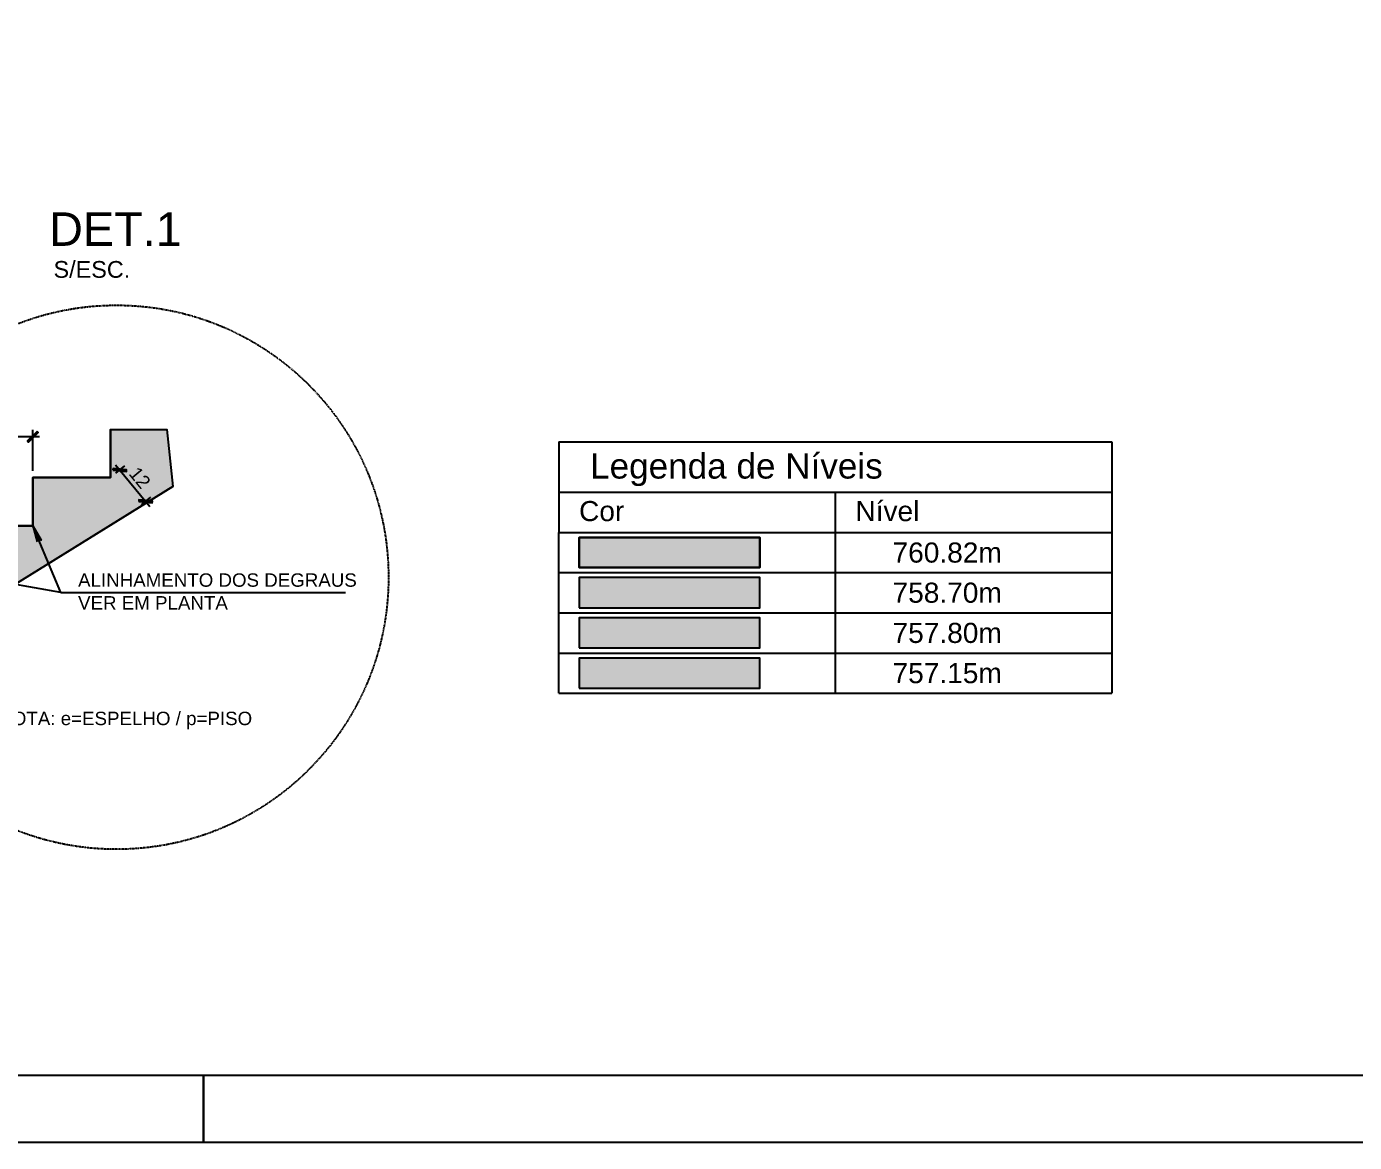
# Model space of a CAD drawing. Extents: x -1789 to 4156, y -3064 to 1391.
# Drawn here: x 2174 to 3165, y -3064 to -2231 of the extents above; entities that cross this region are included whole.
import ezdxf

# ---------------------------------------------------------------- set-up
doc = ezdxf.new("R2010")
doc.units = 0
doc.linetypes.add('ESTILO_TQS_0003', pattern=[0.92, 0.3, -0.15, 0.02, -0.15, 0.3])
for name, color, linetype in [('1', 1, 'CONTINUOUS'), ('2', 2, 'CONTINUOUS'), ('4', 4, 'CONTINUOUS'), ('44', 253, 'CONTINUOUS'), ('5', 5, 'CONTINUOUS'), ('56', 224, 'CONTINUOUS'), ('57', 181, 'CONTINUOUS'), ('58', 243, 'CONTINUOUS'), ('7', 7, 'CONTINUOUS'), ('8', 8, 'CONTINUOUS')]:
    doc.layers.add(name, color=color, linetype=linetype)
doc.styles.add('TQS_ARIAL', font='arial.ttf')

msp = doc.modelspace()

# ---------------------------------------------------------------- linework, layer by layer
at = {"layer": '1', "linetype": 'Continuous'}
for p, q in [((2179.11755, -2562.9302), (2179.11755, -2532.4038)), ((2184.11755, -2537.4038), (2116.11755, -2537.4038)), ((2571.70375, -2541.3535), (2571.70375, -2608.8535)), ((2571.70375, -2541.3535), (2984.20375, -2541.3535)), ((2984.20375, -2541.3535), (2984.20375, -2578.8535)), ((2240.7122, -2558.48365), (2266.36615, -2589.58445)), ((2240.9747, -2564.7486), (2247.75095, -2559.15915)), ((2260.26545, -2588.1352), (2267.04165, -2582.54575)), ((2571.70375, -2578.8535), (2984.20375, -2578.8535)), ((2777.95375, -2578.8535), (2777.95375, -2608.8535)), ((2984.20375, -2578.8535), (2984.20375, -2608.8535)), ((2571.70375, -2608.8535), (2984.20375, -2608.8535)), ((2571.70375, -2638.8535), (2571.70375, -2608.8535)), ((2777.95375, -2608.8535), (2777.95375, -2638.8535)), ((2984.20375, -2608.8535), (2984.20375, -2638.8535)), ((2571.70375, -2638.8535), (2984.20375, -2638.8535)), ((2571.70375, -2668.8535), (2571.70375, -2638.8535)), ((2777.95375, -2638.8535), (2777.95375, -2668.8535)), ((2984.20375, -2638.8535), (2984.20375, -2668.8535)), ((2571.70375, -2668.8535), (2984.20375, -2668.8535)), ((2571.70375, -2668.8535), (2571.70375, -2668.8535)), ((2571.70375, -2698.8535), (2571.70375, -2668.8535)), ((2777.95375, -2668.8535), (2777.95375, -2668.8535)), ((2777.95375, -2668.8535), (2777.95375, -2698.8535)), ((2984.20375, -2668.8535), (2984.20375, -2668.8535)), ((2984.20375, -2668.8535), (2984.20375, -2698.8535)), ((2571.70375, -2698.8535), (2984.20375, -2698.8535)), ((2571.70375, -2728.8535), (2571.70375, -2698.8535)), ((2777.95375, -2698.8535), (2777.95375, -2728.8535)), ((2984.20375, -2698.8535), (2984.20375, -2728.8535)), ((2571.70375, -2728.8535), (2984.20375, -2728.8535))]:
    msp.add_line(p, q, dxfattribs=at)
for points in [[(1381.3209, 1391.0115), (2306.3209, 1391.0115), (2306.3209, 1341.0115), (2306.3209, 1391.0115), (3231.3209, 1391.0115), (3231.3209, 1341.0115), (3231.3209, 1391.0115), (4156.3209, 1391.0115), (4156.3209, -93.9885), (4106.3209, -93.9885), (4156.3209, -93.9885), (4156.3209, -1578.9885), (4106.3209, -1578.9885), (4156.3209, -1578.9885), (4156.3209, -3063.9885), (3231.3209, -3063.9885), (3231.3209, -3013.9885), (3231.3209, -3063.9885), (2306.3209, -3063.9885), (2306.3209, -3013.9885), (2306.3209, -3063.9885), (1381.3209, -3063.9885)], [(2182.2117, -2533.42575), (2175.06645, -2540.57105), (2175.95035, -2541.4549), (2183.0956, -2534.30965), (2182.2117, -2533.42575)], [(2238.8562, -2562.48515), (2248.9149, -2563.4505), (2249.03435, -2562.20625), (2238.9756, -2561.24085), (2238.8562, -2562.48515)], [(2258.1469, -2585.87175), (2268.20565, -2586.8371), (2268.32505, -2585.5928), (2258.26635, -2584.62745), (2258.1469, -2585.87175)], [(2586.70375, -2635.1035), (2721.70375, -2635.1035), (2721.70375, -2612.6035), (2586.70375, -2612.6035), (2586.70375, -2635.1035)], [(2586.70375, -2665.0535), (2721.70375, -2665.0535), (2721.70375, -2642.5535), (2586.70375, -2642.5535), (2586.70375, -2665.0535)], [(2586.70375, -2695.0535), (2721.70375, -2695.0535), (2721.70375, -2672.5535), (2586.70375, -2672.5535), (2586.70375, -2695.0535)], [(2586.70375, -2725.0535), (2721.70375, -2725.0535), (2721.70375, -2702.5535), (2586.70375, -2702.5535), (2586.70375, -2725.0535)]]:
    msp.add_lwpolyline(points, dxfattribs=at)
for points in [[(2182.2117, -2533.42575), (2175.06645, -2540.57105), (2175.95035, -2541.4549)], [(2182.2117, -2533.42575), (2175.95035, -2541.4549), (2183.0956, -2534.30965)], [(2182.2117, -2533.42575), (2183.0956, -2534.30965), (2182.2117, -2533.42575)], [(2238.8562, -2562.48515), (2249.03435, -2562.20625), (2238.9756, -2561.24085)], [(2238.8562, -2562.48515), (2238.9756, -2561.24085), (2238.8562, -2562.48515)], [(2238.8562, -2562.48515), (2248.9149, -2563.4505), (2249.03435, -2562.20625)], [(2258.1469, -2585.87175), (2268.32505, -2585.5928), (2258.26635, -2584.62745)], [(2258.1469, -2585.87175), (2258.26635, -2584.62745), (2258.1469, -2585.87175)], [(2258.1469, -2585.87175), (2268.20565, -2586.8371), (2268.32505, -2585.5928)]]:
    msp.add_solid(points, dxfattribs=at)
at = {"layer": '2', "linetype": 'Continuous'}
for p, q in [((2237.11755, -2532.0302), (2237.11755, -2532.0302)), ((2179.11755, -2567.9302), (2179.11755, -2567.9302)), ((2179.11755, -2567.9302), (2179.11755, -2567.9302)), ((2179.11755, -2567.9302), (2179.11755, -2567.9302)), ((2179.11755, -2567.9302), (2179.11755, -2567.9302)), ((2237.11755, -2567.9302), (2237.11755, -2567.9302)), ((2237.11755, -2567.9302), (2237.11755, -2567.9302)), ((2256.4083, -2591.3168), (2256.4083, -2591.3168)), ((2179.11755, -2603.8302), (2179.11755, -2603.8302)), ((2179.11755, -2603.8302), (2179.11755, -2603.8302)), ((2179.11755, -2603.8302), (2179.11755, -2603.8302)), ((2199.9261, -2653.5511), (2412.4268, -2653.5511))]:
    msp.add_line(p, q, dxfattribs=at)
for points in [[(2199.9261, -2653.5511), (2179.11755, -2603.8302), (2185.40715, -2614.6326), (2179.11755, -2603.8302), (2182.39695, -2615.89235)], [(2199.9261, -2653.5511), (2121.11755, -2639.7302), (2133.6062, -2640.2639), (2121.11755, -2639.7302), (2133.0425, -2643.478)]]:
    msp.add_lwpolyline(points, dxfattribs=at)
at = {"layer": '2', "linetype": 'ESTILO_TQS_0003'}
msp.add_circle((2241.49595, -2642.29285), 202.9754, dxfattribs=at)
at = {"layer": '4', "linetype": 'Continuous'}
for p, q in [((2237.11755, -2532.0302), (2237.11755, -2567.9302)), ((2237.11755, -2532.0302), (2279.1566, -2532.0302)), ((2129.29835, -2670.0204), (2283.5125, -2574.53555)), ((2237.11755, -2567.9302), (2179.11755, -2567.9302)), ((2179.11755, -2567.9302), (2179.11755, -2603.8302)), ((2179.11755, -2603.8302), (2121.11755, -2603.8302))]:
    msp.add_line(p, q, dxfattribs=at)
at = {"layer": '44', "linetype": 'Continuous'}
msp.add_lwpolyline([(2586.70375, -2665.0535), (2721.70375, -2665.0535), (2721.70375, -2642.5535), (2586.70375, -2642.5535), (2586.70375, -2665.0535)], dxfattribs=at)
for points in [[(2586.70375, -2665.0535), (2721.70375, -2665.0535), (2721.70375, -2642.5535)], [(2586.70375, -2665.0535), (2721.70375, -2642.5535), (2586.70375, -2642.5535)], [(2586.70375, -2665.0535), (2586.70375, -2642.5535), (2586.70375, -2665.0535)]]:
    msp.add_solid(points, dxfattribs=at)
at = {"layer": '56', "linetype": 'Continuous'}
msp.add_lwpolyline([(2586.70375, -2612.6035), (2721.70375, -2612.6035), (2721.70375, -2635.1035), (2586.70375, -2635.1035), (2586.70375, -2612.6035)], dxfattribs=at)
for points in [[(2586.70375, -2612.6035), (2721.70375, -2612.6035), (2721.70375, -2635.1035)], [(2586.70375, -2612.6035), (2721.70375, -2635.1035), (2586.70375, -2635.1035)], [(2586.70375, -2612.6035), (2586.70375, -2635.1035), (2586.70375, -2612.6035)]]:
    msp.add_solid(points, dxfattribs=at)
at = {"layer": '57', "linetype": 'Continuous'}
msp.add_lwpolyline([(2586.70375, -2695.0535), (2721.70375, -2695.0535), (2721.70375, -2672.5535), (2586.70375, -2672.5535), (2586.70375, -2695.0535)], dxfattribs=at)
for points in [[(2586.70375, -2695.0535), (2721.70375, -2695.0535), (2721.70375, -2672.5535)], [(2586.70375, -2695.0535), (2721.70375, -2672.5535), (2586.70375, -2672.5535)], [(2586.70375, -2695.0535), (2586.70375, -2672.5535), (2586.70375, -2695.0535)]]:
    msp.add_solid(points, dxfattribs=at)
at = {"layer": '58', "linetype": 'Continuous'}
msp.add_lwpolyline([(2586.70375, -2725.0535), (2721.70375, -2725.0535), (2721.70375, -2702.5535), (2586.70375, -2702.5535), (2586.70375, -2725.0535)], dxfattribs=at)
for points in [[(2586.70375, -2725.0535), (2721.70375, -2725.0535), (2721.70375, -2702.5535)], [(2586.70375, -2725.0535), (2721.70375, -2702.5535), (2586.70375, -2702.5535)], [(2586.70375, -2725.0535), (2586.70375, -2702.5535), (2586.70375, -2725.0535)]]:
    msp.add_solid(points, dxfattribs=at)
at = {"layer": '7', "linetype": 'Continuous'}
msp.add_lwpolyline([(-1663.6791, 1341.0115), (4106.3209, 1341.0115), (4106.3209, -3013.9885), (-1663.6791, -3013.9885), (-1663.6791, 1341.0115)], dxfattribs=at)
at = {"layer": '8', "linetype": 'Continuous'}
msp.add_lwpolyline([(2086.67015, -2639.7302), (2121.11755, -2639.7302), (2121.11755, -2603.8302), (2179.11755, -2603.8302), (2179.11755, -2567.9302), (2237.11755, -2567.9302), (2237.11755, -2532.0302), (2279.1566, -2532.0302), (2283.5125, -2574.53555), (2129.29835, -2670.0204), (2086.67015, -2639.7302)], dxfattribs=at)
for points in [[(2283.5125, -2574.53555), (2237.11755, -2567.9302), (2237.11755, -2532.0302)], [(2283.5125, -2574.53555), (2237.11755, -2532.0302), (2279.1566, -2532.0302)], [(2283.5125, -2574.53555), (2129.29835, -2670.0204), (2179.11755, -2603.8302)], [(2283.5125, -2574.53555), (2179.11755, -2603.8302), (2237.11755, -2567.9302)], [(2237.11755, -2567.9302), (2179.11755, -2603.8302), (2179.11755, -2567.9302)], [(2129.29835, -2670.0204), (2121.11755, -2603.8302), (2179.11755, -2603.8302)]]:
    msp.add_solid(points, dxfattribs=at)

# ---------------------------------------------------------------- texts
at = {"layer": '1', "linetype": 'Continuous', "style": 'TQS_ARIAL'}
for s, height, p in [('Legenda de Níveis', 18.75, (2594.91705, -2568.65805)), ('Cor', 15, (2586.70375, -2600.416)), ('Nível', 15, (2792.95375, -2600.416)), ('760.82m', 15, (2820.64215, -2631.3535)), ('758.70m', 15, (2820.64215, -2661.3035)), ('757.80m', 15, (2820.64215, -2691.3035)), ('757.15m', 15, (2820.64215, -2721.3035))]:
    msp.add_text(s, height=height, dxfattribs=at).set_placement(p)
at = {"layer": '2', "linetype": 'Continuous', "style": 'TQS_ARIAL'}
for s, height, p in [('S/ESC.', 12.5, (2194.519, -2418.84485)), ('ALINHAMENTO DOS DEGRAUS', 10, (2212.82995, -2649.38585)), ('VER EM PLANTA', 10, (2212.82995, -2666.38585)), ('NOTA: e=ESPELHO / p=PISO', 10, (2153.31735, -2752.62445))]:
    msp.add_text(s, height=height, dxfattribs=at).set_placement(p)
msp.add_text('12', height=10, rotation=309.517969, dxfattribs=at).set_placement((2250.12655, -2565.18225))
at = {"layer": '5', "linetype": 'Continuous', "style": 'TQS_ARIAL'}
msp.add_text('DET.1', height=25, dxfattribs=at).set_placement((2191.22735, -2395.01515))

doc.saveas('drawing.dxf')
